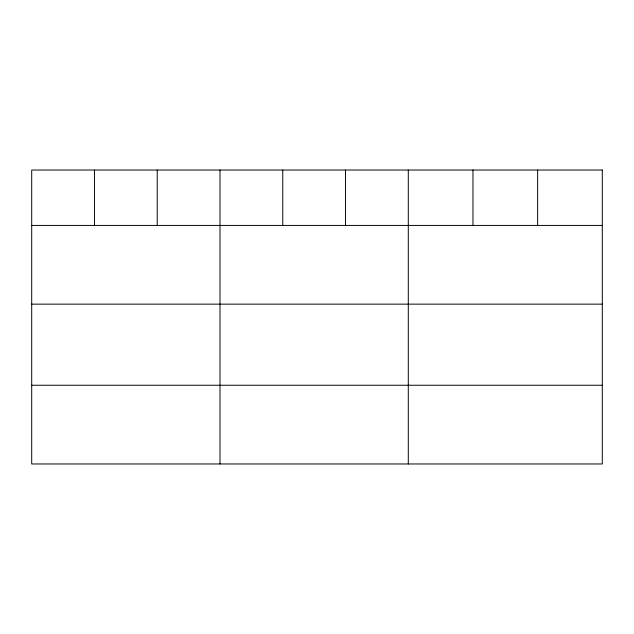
<?xml version="1.0" encoding="UTF-8"?>
<svg xmlns="http://www.w3.org/2000/svg" width="634" height="634" viewBox="0 0 634 634"><rect width="100%" height="100%" fill="white"/><g stroke="black" fill="none" stroke-linecap="round" stroke-linejoin="round"><path stroke-width="0.95" d="M31.7 225.427L602.3 225.427M31.7 304.146L602.3 304.146M31.7 385.25L602.3 385.25M537.632 170.031L537.632 225.427M472.964 170.031L472.964 225.427M408.296 170.031L408.296 463.969M345.53 170.031L345.53 225.427M282.764 170.031L282.764 225.427M219.998 170.031L219.998 463.969M157.232 170.031L157.232 225.427M94.466 170.031L94.466 225.427M602.3 170.031L31.7 170.031L31.7 463.969L602.3 463.969L602.3 170.031"/></g></svg>
